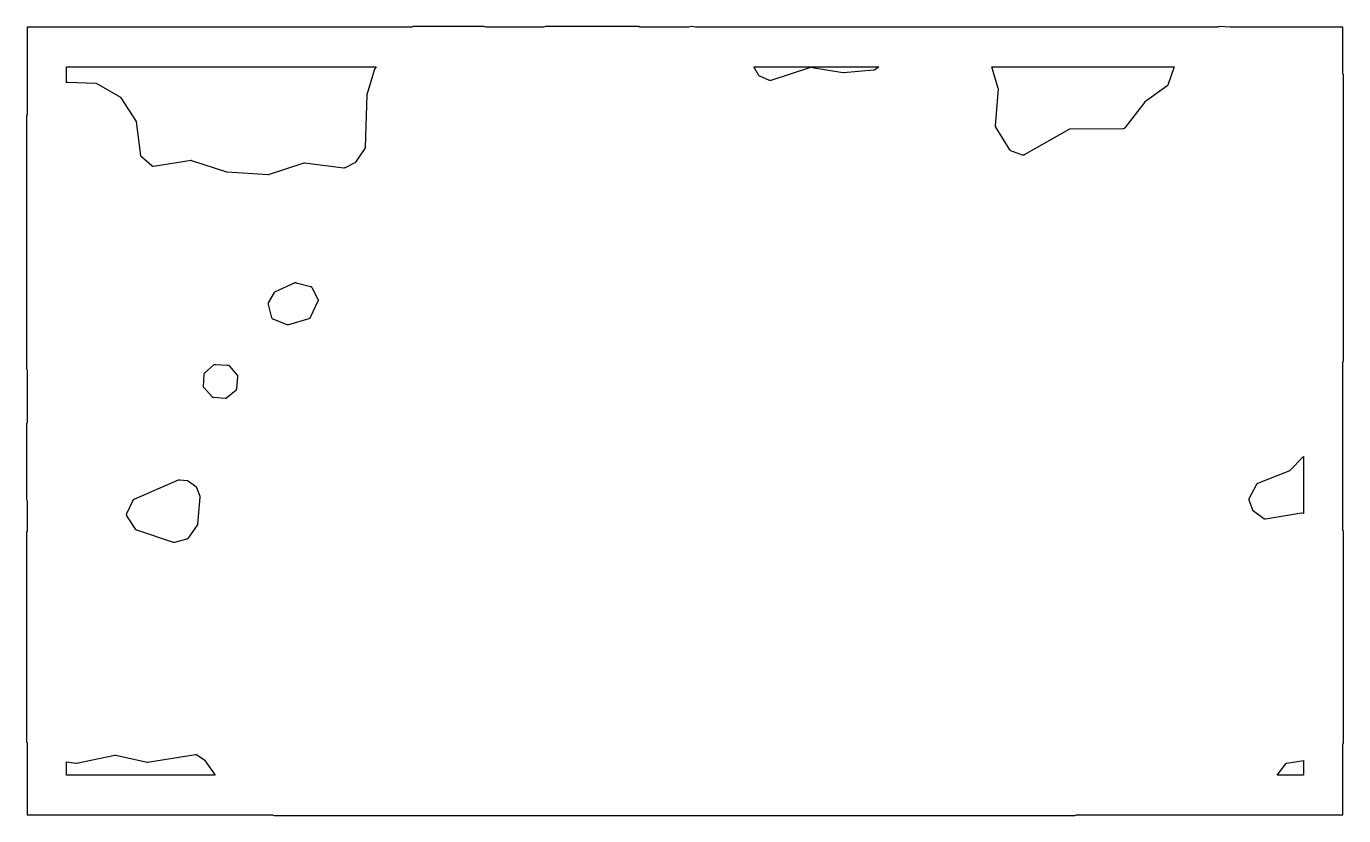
# Model space of a CAD drawing. Header units: metres. Extents: x 0 to 400, y 0 to 240.
import ezdxf

# ---------------------------------------------------------------- set-up
doc = ezdxf.new("R2010")
doc.units = ezdxf.units.M

msp = doc.modelspace()

# ---------------------------------------------------------------- linework, layer by layer
for points in [[(-0.188, 85.887), (-0.212, 85.855), (-0.222, 85.838), (-0.233, 85.813), (-0.241, 85.791), (-0.246, 85.768), (-0.25, 85.742), (-0.252, 85.705), (-0.252, 22.275), (-0.25, 22.237), (-0.246, 22.211), (-0.24, 22.186), (-0.234, 22.169), (-0.222, 22.143), (-0.209, 22.121), (-0.198, 22.106), (-0.179, 22.084), (-0.162, 22.068), (-0.133, 22.046), (0, 21.954), (0, 0), (74.589, 0), (75.101, -0.224), (75.142, -0.239), (75.169, -0.246), (75.194, -0.25), (75.237, -0.252), (318.395, -0.252), (318.433, -0.25), (318.459, -0.246), (318.482, -0.241), (318.5, -0.235), (318.521, -0.225), (318.557, -0.205), (318.882, 0), (400, 0), (400, 21.605), (400.171, 21.784), (400.198, 21.816), (400.212, 21.835), (400.224, 21.857), (400.235, 21.879), (400.241, 21.897), (400.247, 21.921), (400.25, 21.945), (400.252, 21.985), (400.252, 85.955), (400.25, 85.996), (400.247, 86.016), (400.242, 86.038), (400.232, 86.066), (400.223, 86.087), (400.212, 86.105), (400.189, 86.138), (400, 86.378), (400, 137.409), (400.23, 138.006), (400.242, 138.042), (400.247, 138.064), (400.25, 138.086), (400.252, 138.126), (400.252, 224.725), (400.25, 224.762), (400.247, 224.787), (400.241, 224.812), (400.235, 224.831), (400.225, 224.853), (400.212, 224.875), (400.199, 224.893), (400.175, 224.922), (400, 225.11), (400, 239.28), (365.832, 239.28), (362.389, 239.451), (362.348, 239.451), (362.325, 239.449), (362.299, 239.443), (362.275, 239.436), (362.239, 239.421), (361.945, 239.28), (203.142, 239.28), (201.966, 239.466), (201.923, 239.471), (201.899, 239.471), (201.873, 239.468), (201.828, 239.459), (201.15, 239.28), (186.264, 239.28), (186.029, 239.468), (185.996, 239.491), (185.978, 239.502), (185.954, 239.513), (185.933, 239.521), (185.909, 239.526), (185.883, 239.53), (185.845, 239.532), (157.729, 239.532), (157.682, 239.529), (157.655, 239.525), (157.611, 239.512), (156.941, 239.28), (139.45, 239.28), (138.899, 239.507), (138.862, 239.521), (138.839, 239.527), (138.815, 239.53), (138.775, 239.532), (117.475, 239.532), (117.435, 239.53), (117.411, 239.527), (117.39, 239.521), (117.366, 239.513), (117.342, 239.501), (117.322, 239.49), (117.288, 239.465), (117.061, 239.28), (0, 239.28), (0, 212.747), (-0.203, 212.43), (-0.224, 212.393), (-0.235, 212.37), (-0.241, 212.351), (-0.247, 212.329), (-0.25, 212.304), (-0.252, 212.265), (-0.252, 135.645), (-0.25, 135.605), (-0.247, 135.582), (-0.241, 135.559), (-0.233, 135.536), (-0.215, 135.498), (0, 135.092), (0, 119.069), (-0.181, 118.856), (-0.206, 118.825), (-0.22, 118.801), (-0.231, 118.778), (-0.24, 118.755), (-0.246, 118.731), (-0.25, 118.706), (-0.252, 118.662), (-0.252, 95.947), (-0.25, 95.903), (-0.246, 95.878), (-0.239, 95.854), (-0.23, 95.83), (-0.211, 95.792), (0, 95.421), (0, 86.124), (-0.188, 85.887)], [(105.656, 226.61), (105.637, 226.578), (105.627, 226.556), (105.614, 226.519), (103.253, 218.777), (103.243, 218.741), (103.24, 218.72), (103.237, 218.684), (102.737, 202.807), (102.732, 202.746), (102.722, 202.687), (102.706, 202.629), (102.685, 202.572), (102.658, 202.518), (102.627, 202.466), (99.82, 198.284), (99.781, 198.231), (99.737, 198.183), (99.688, 198.14), (99.635, 198.101), (99.578, 198.069), (96.642, 196.561), (96.583, 196.534), (96.522, 196.513), (96.459, 196.499), (96.395, 196.491), (96.331, 196.489), (96.266, 196.494), (84.298, 197.978), (84.252, 197.981), (84.225, 197.98), (84.2, 197.976), (84.156, 197.964), (73.556, 194.493), (73.496, 194.477), (73.436, 194.466), (73.374, 194.461), (73.313, 194.462), (60.829, 195.254), (60.775, 195.26), (60.722, 195.27), (60.67, 195.285), (50.051, 198.725), (50.013, 198.735), (49.993, 198.739), (49.971, 198.741), (49.942, 198.74), (49.904, 198.737), (38.409, 196.982), (38.346, 196.976), (38.283, 196.976), (38.22, 196.981), (38.158, 196.993), (38.098, 197.011), (38.039, 197.035), (37.983, 197.064), (37.93, 197.099), (37.881, 197.138), (34.751, 199.913), (34.703, 199.96), (34.661, 200.011), (34.624, 200.067), (34.593, 200.126), (34.568, 200.188), (34.55, 200.252), (34.538, 200.318), (33.272, 210.518), (33.266, 210.553), (33.26, 210.575), (33.252, 210.598), (33.243, 210.616), (33.225, 210.648), (28.6, 217.843), (28.577, 217.876), (28.562, 217.894), (28.544, 217.91), (28.524, 217.926), (28.49, 217.947), (21.047, 222.172), (21.014, 222.189), (20.99, 222.198), (20.966, 222.205), (20.946, 222.209), (20.904, 222.212), (12.363, 222.511), (12.322, 222.51), (12.297, 222.508), (12.273, 222.502), (12.249, 222.494), (12.209, 222.476), (12, 222.368), (12, 227.28), (106.09, 227.28), (105.656, 226.61)], [(257.708, 226.33), (257.656, 226.292), (257.6, 226.26), (257.542, 226.233), (257.481, 226.212), (257.418, 226.197), (257.354, 226.189), (248.174, 225.45), (248.099, 225.448), (248.024, 225.455), (238.026, 226.987), (237.987, 226.99), (237.96, 226.991), (237.938, 226.989), (237.912, 226.984), (237.874, 226.974), (226.131, 223.105), (226.067, 223.087), (226.001, 223.076), (225.935, 223.072), (225.869, 223.075), (225.803, 223.084), (225.739, 223.1), (225.677, 223.123), (222.747, 224.355), (222.693, 224.38), (222.641, 224.411), (222.593, 224.446), (222.548, 224.486), (222.506, 224.53), (222.47, 224.577), (222.437, 224.628), (220.903, 227.28), (258.89, 227.28), (257.708, 226.33)], [(346.747, 221.669), (346.722, 221.609), (346.691, 221.551), (346.655, 221.498), (346.613, 221.448), (346.567, 221.402), (346.516, 221.361), (339.745, 216.483), (339.712, 216.457), (339.697, 216.442), (339.672, 216.413), (333.708, 208.673), (333.666, 208.623), (333.619, 208.578), (333.567, 208.537), (333.512, 208.503), (333.453, 208.474), (333.392, 208.451), (333.328, 208.434), (333.264, 208.424), (333.199, 208.42), (317.095, 208.332), (317.055, 208.33), (317.027, 208.325), (317.003, 208.319), (316.982, 208.311), (316.942, 208.291), (303.143, 200.477), (303.087, 200.449), (303.028, 200.426), (302.967, 200.409), (302.905, 200.398), (302.842, 200.393), (302.779, 200.395), (302.716, 200.402), (302.654, 200.416), (302.594, 200.435), (299.083, 201.768), (299.028, 201.792), (298.975, 201.821), (298.925, 201.855), (298.879, 201.893), (298.836, 201.935), (298.798, 201.981), (298.764, 202.03), (294.462, 208.91), (294.433, 208.962), (294.408, 209.016), (294.389, 209.072), (294.375, 209.129), (294.366, 209.188), (294.363, 209.247), (294.365, 209.306), (295.27, 220.506), (295.271, 220.544), (295.27, 220.566), (295.267, 220.588), (295.257, 220.627), (293.239, 227.28), (348.751, 227.28), (346.747, 221.669)], [(86.044, 151.018), (86.011, 150.967), (85.973, 150.92), (85.931, 150.876), (85.885, 150.836), (85.836, 150.801), (85.783, 150.77), (85.728, 150.745), (85.671, 150.725), (79.431, 148.843), (79.37, 148.827), (79.308, 148.818), (79.245, 148.815), (79.183, 148.818), (79.121, 148.827), (79.06, 148.842), (79, 148.863), (74.785, 150.573), (74.73, 150.598), (74.678, 150.628), (74.629, 150.663), (74.583, 150.703), (74.541, 150.746), (74.504, 150.794), (74.47, 150.844), (74.442, 150.898), (74.419, 150.954), (74.401, 151.012), (73.355, 155.08), (73.343, 155.141), (73.336, 155.203), (73.335, 155.265), (73.341, 155.327), (73.352, 155.389), (73.369, 155.448), (73.392, 155.507), (73.42, 155.562), (75.196, 158.675), (75.232, 158.731), (75.274, 158.784), (75.321, 158.831), (75.373, 158.874), (75.428, 158.911), (75.487, 158.942), (81.303, 161.626), (81.362, 161.65), (81.423, 161.668), (81.486, 161.68), (81.549, 161.685), (81.612, 161.685), (81.675, 161.678), (81.737, 161.665), (86.135, 160.527), (86.193, 160.509), (86.25, 160.486), (86.303, 160.458), (86.354, 160.424), (86.401, 160.386), (86.445, 160.344), (86.485, 160.298), (86.52, 160.248), (86.55, 160.195), (88.376, 156.626), (88.403, 156.567), (88.423, 156.505), (88.438, 156.441), (88.445, 156.376), (88.447, 156.311), (88.441, 156.246), (88.429, 156.181), (88.411, 156.119), (88.387, 156.058), (86.072, 151.072), (86.044, 151.018)], [(56.79, 136.723), (56.843, 136.758), (56.9, 136.788), (56.959, 136.812), (57.02, 136.83), (57.083, 136.843), (57.146, 136.848), (57.21, 136.848), (60.945, 136.64), (61.01, 136.633), (61.073, 136.62), (61.135, 136.6), (61.195, 136.574), (61.252, 136.543), (61.305, 136.506), (61.355, 136.464), (61.399, 136.417), (63.819, 133.615), (63.859, 133.563), (63.894, 133.508), (63.923, 133.45), (63.946, 133.389), (63.963, 133.326), (63.973, 133.262), (63.977, 133.197), (63.974, 133.132), (63.632, 129.391), (63.624, 129.328), (63.609, 129.267), (63.588, 129.207), (63.561, 129.15), (63.53, 129.096), (63.492, 129.045), (63.451, 128.997), (63.404, 128.954), (60.675, 126.656), (60.626, 126.619), (60.573, 126.586), (60.518, 126.558), (60.46, 126.536), (60.4, 126.52), (60.338, 126.509), (60.276, 126.504), (60.214, 126.505), (56.643, 126.746), (56.581, 126.754), (56.52, 126.767), (56.46, 126.786), (56.402, 126.811), (56.347, 126.841), (56.296, 126.877), (56.248, 126.917), (56.204, 126.961), (53.785, 129.671), (53.745, 129.721), (53.71, 129.773), (53.681, 129.829), (53.657, 129.888), (53.639, 129.949), (53.627, 130.011), (53.621, 130.074), (53.621, 130.137), (53.812, 133.794), (53.818, 133.857), (53.831, 133.92), (53.85, 133.98), (53.874, 134.039), (53.904, 134.095), (53.94, 134.148), (53.981, 134.197), (54.026, 134.242), (56.741, 136.683), (56.79, 136.723)], [(387.528, 91.614), (387.49, 91.62), (387.468, 91.621), (387.444, 91.621), (387.405, 91.616), (376.521, 89.83), (376.457, 89.822), (376.393, 89.821), (376.329, 89.827), (376.266, 89.839), (376.204, 89.857), (376.144, 89.881), (376.088, 89.91), (376.034, 89.946), (372.889, 92.243), (372.839, 92.283), (372.794, 92.327), (372.754, 92.376), (372.718, 92.428), (372.688, 92.484), (372.663, 92.542), (371.535, 95.611), (371.517, 95.669), (371.504, 95.728), (371.497, 95.788), (371.495, 95.848), (371.499, 95.908), (371.509, 95.968), (371.524, 96.026), (371.544, 96.083), (371.57, 96.137), (373.847, 100.456), (373.88, 100.513), (373.92, 100.566), (373.964, 100.614), (374.013, 100.658), (374.066, 100.697), (374.123, 100.73), (374.183, 100.757), (383.637, 104.469), (383.675, 104.487), (383.698, 104.5), (383.72, 104.516), (383.751, 104.545), (388, 108.859), (388, 91.512), (387.528, 91.614)], [(51.301, 99.747), (51.346, 99.702), (51.387, 99.654), (51.423, 99.601), (51.453, 99.546), (51.478, 99.487), (52.465, 96.809), (52.486, 96.742), (52.499, 96.673), (52.505, 96.603), (52.503, 96.532), (51.829, 88.298), (51.819, 88.229), (51.803, 88.161), (51.779, 88.096), (51.748, 88.034), (51.711, 87.975), (48.836, 83.944), (48.795, 83.893), (48.75, 83.846), (48.701, 83.805), (48.648, 83.768), (48.591, 83.737), (48.531, 83.712), (48.469, 83.692), (44.803, 82.749), (44.743, 82.737), (44.682, 82.73), (44.62, 82.729), (44.558, 82.734), (44.498, 82.745), (44.438, 82.762), (33.37, 86.429), (33.312, 86.451), (33.256, 86.48), (33.202, 86.513), (33.153, 86.552), (33.107, 86.595), (33.066, 86.642), (33.029, 86.693), (30.331, 90.878), (30.299, 90.935), (30.272, 90.994), (30.251, 91.056), (30.237, 91.12), (30.229, 91.185), (30.228, 91.251), (30.234, 91.316), (30.246, 91.38), (30.264, 91.443), (30.289, 91.504), (32.183, 95.554), (32.215, 95.613), (32.252, 95.668), (32.295, 95.72), (32.343, 95.767), (32.396, 95.808), (32.453, 95.844), (32.513, 95.874), (46.05, 101.718), (46.111, 101.741), (46.173, 101.757), (46.236, 101.767), (46.301, 101.771), (46.365, 101.768), (48.659, 101.561), (48.728, 101.551), (48.796, 101.534), (48.862, 101.509), (48.924, 101.478), (48.983, 101.44), (51.252, 99.787), (51.301, 99.747)], [(14.837, 15.683), (14.883, 15.679), (14.913, 15.68), (14.961, 15.687), (26.649, 18.143), (26.718, 18.154), (26.788, 18.157), (26.858, 18.153), (26.927, 18.141), (36.491, 15.948), (36.53, 15.94), (36.551, 15.939), (36.574, 15.939), (36.615, 15.944), (51.151, 18.324), (51.212, 18.331), (51.272, 18.333), (51.333, 18.328), (51.393, 18.318), (51.452, 18.303), (51.509, 18.282), (51.564, 18.255), (51.616, 18.224), (53.875, 16.717), (53.925, 16.68), (53.971, 16.639), (54.013, 16.593), (54.05, 16.543), (57.152, 12), (12, 12), (12, 16.07), (14.837, 15.683)], [(382.555, 15.433), (382.595, 15.482), (382.639, 15.527), (382.688, 15.568), (382.74, 15.603), (382.795, 15.634), (382.853, 15.658), (382.914, 15.678), (382.975, 15.691), (388, 16.505), (388, 12), (380.051, 12), (382.555, 15.433)]]:
    msp.add_lwpolyline(points, close=True)

doc.saveas('drawing.dxf')
